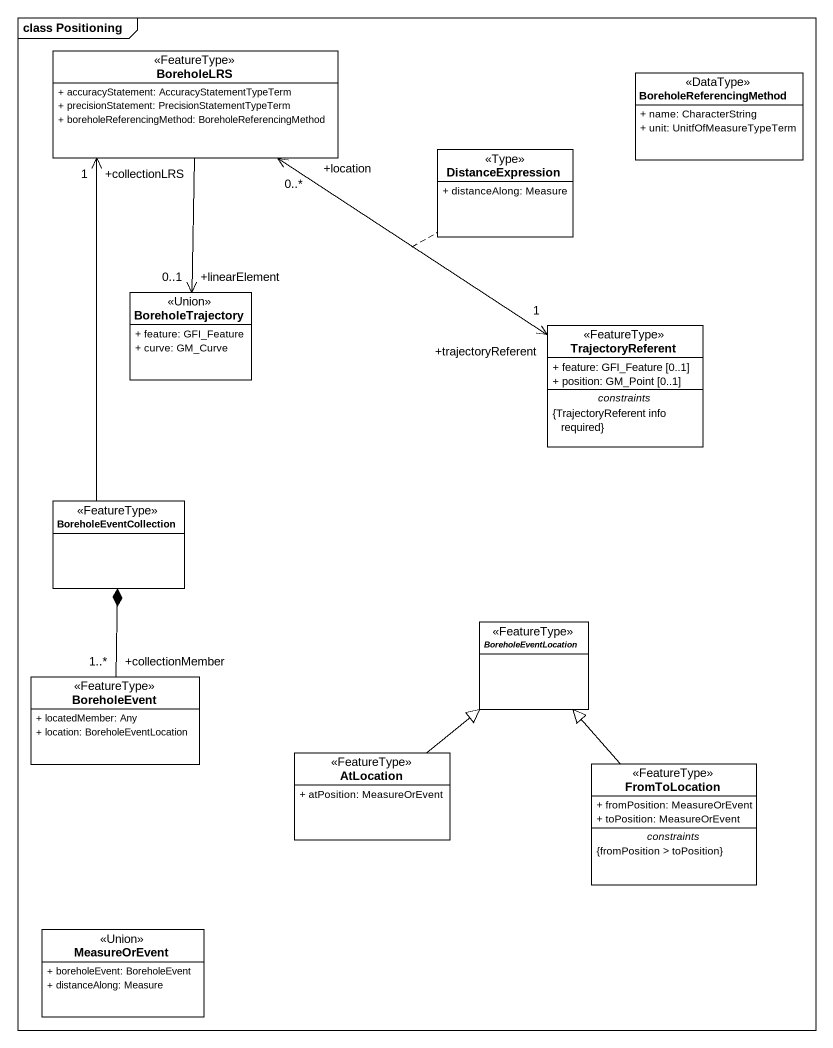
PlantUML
@startuml
mainframe class Positioning
hide circle
hide empty members
skinparam classAttributeIconSize 0
class BoreholeLRS <<FeatureType>> {
  + accuracyStatement: AccuracyStatementTypeTerm
  + precisionStatement: PrecisionStatementTypeTerm
  + boreholeReferencingMethod: BoreholeReferencingMethod
}
class BoreholeReferencingMethod <<DataType>> {
  + name: CharacterString
  + unit: UnitfOfMeasureTypeTerm
}
class DistanceExpression <<Type>> {
  + distanceAlong: Measure
}
class BoreholeTrajectory <<Union>> {
  + feature: GFI_Feature
  + curve: GM_Curve
}
class TrajectoryReferent <<FeatureType>> {
  + feature: GFI_Feature [0..1]
  + position: GM_Point [0..1]
  -- constraints --
  {TrajectoryReferent info required}
}
class BoreholeEventCollection <<FeatureType>>
abstract class BoreholeEventLocation <<FeatureType>>
class BoreholeEvent <<FeatureType>> {
  + locatedMember: Any
  + location: BoreholeEventLocation
}
class AtLocation <<FeatureType>> {
  + atPosition: MeasureOrEvent
}
class FromToLocation <<FeatureType>> {
  + fromPosition: MeasureOrEvent
  + toPosition: MeasureOrEvent
  -- constraints --
  {fromPosition > toPosition}
}
class MeasureOrEvent <<Union>> {
  + boreholeEvent: BoreholeEvent
  + distanceAlong: Measure
}
BoreholeLRS --> "+linearElement\n0..1" BoreholeTrajectory
BoreholeLRS "+location\n0..*" <--> "+trajectoryReferent\n1" TrajectoryReferent
(BoreholeLRS, TrajectoryReferent) .. DistanceExpression
BoreholeEventCollection -up-> "+collectionLRS\n1" BoreholeLRS
BoreholeEvent "+collectionMember\n1..*" -up-* BoreholeEventCollection
AtLocation -up-|> BoreholeEventLocation
FromToLocation -up-|> BoreholeEventLocation
@enduml
